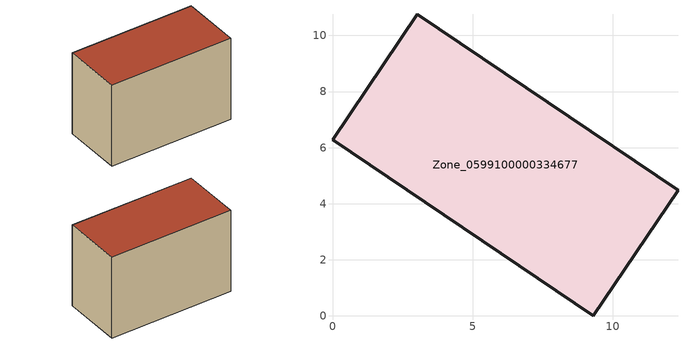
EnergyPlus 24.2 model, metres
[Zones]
Zone_0599100000334677
 floor ground (C_G): 0,6.29 3.02,10.76 12.32,4.47 9.3,0 z1.46
 wall outside (C_F): 3.02,10.76 0,6.29 9.3,0 12.32,4.47 3.02,10.76 z1.46:9.07
 roof outside (C_R): 9.3,0 12.32,4.47 3.02,10.76 0,6.29 z9.07
[BUILDING]
Pand.0599100000334677: North Axis=0; Terrain=City; Loads Convergence Tolerance Value=0.04; Temperature Convergence Tolerance Value=0.4; Solar Distribution=FullExterior; Maximum Number of Warmup Days=25; Minimum Number of Warmup Days=1
[Site:Location]
Rotterdam.The.Hague.AP_ZH_NLD Design_Conditions: Latitude=51.96; Longitude=4.45; Time Zone=1; Elevation=-4.5
[SITE:GROUNDTEMPERATURE:BUILDINGSURFACE]
18, 18, 18, 18, 18, 18, 18, 18, 18, 18, 18, 18
[MATERIAL] Thermal Absorptance=0.9; Solar Absorptance=0.7; Visible Absorptance=0.7
Name | Roughness | Thickness | Conductivity | Density | Specific Heat
G.TI.1975-1991 | MediumSmooth | 0.15 | 0.288461 | 540 | 1210
F.TI.1975-1991 | Rough | 0.3 | 0.230769 | 1920 | 840
R.TI.1975-1991 | MediumRough | 0.2 | 0.153846 | 1500 | 1000
[CONSTRUCTION]
C_G: G.TI.1975-1991
C_F: F.TI.1975-1991
C_R: R.TI.1975-1991
[ZONE]
Zone_0599100000334677: Type=1; Multiplier=1; Ceiling Height=Autocalculate; Volume=Autocalculate; Floor Area=autocalculate; Part of Total Floor Area=Yes
[ZONEINFILTRATION:DESIGNFLOWRATE]
Infil_Zone_0599100000334677: Zone or ZoneList or Space or SpaceList=Zone_0599100000334677; Schedule=AlwaysOn; Design Flow Rate Calculation Method=Flow/Area; Flow Rate per Floor Area=0.003; Constant Term Coefficient=1; Temperature Term Coefficient=0; Velocity Term Coefficient=0; Velocity Squared Term Coefficient=0
[HVACTEMPLATE:ZONE:IDEALLOADSAIRSYSTEM]
Zone_0599100000334677: Maximum Heating Supply Air Temperature=50; Minimum Cooling Supply Air Temperature=13; Maximum Heating Supply Air Humidity Ratio=0.0156; Minimum Cooling Supply Air Humidity Ratio=0.0077; Heating Limit=NoLimit; Cooling Limit=NoLimit; Dehumidification Control Type=ConstantSensibleHeatRatio; Cooling Sensible Heat Ratio=0.7; Dehumidification Setpoint=60; Humidification Control Type=None; Humidification Setpoint=30; Outdoor Air Method=None; Outdoor Air Flow Rate per Person=0.00944; Outdoor Air Flow Rate per Zone Floor Area=0; Outdoor Air Flow Rate per Zone=0; Demand Controlled Ventilation Type=None; Outdoor Air Economizer Type=NoEconomizer; Heat Recovery Type=None; Sensible Heat Recovery Effectiveness=0.7; Latent Heat Recovery Effectiveness=0.65
[ZONECONTROL:THERMOSTAT]
ThermostatControl_Zone_0599100000334677: Zone or ZoneList=Zone_0599100000334677; Control Type Schedule=DualSetpointControlType; Control 1=Thermostat_Zone_0599100000334677; Temperature Difference Between Cutout And Setpoint=0
[THERMOSTATSETPOINT:DUALSETPOINT]
Thermostat_Zone_0599100000334677: Heating Setpoint Temperature Schedule=HeatingSetpoint_Zone_0599100000334677; Cooling Setpoint Temperature Schedule=CoolingSetpoint_Zone_0599100000334677
[SCHEDULE:COMPACT]
HeatingSetpoint_Zone_0599100000334677: Through: 12/31, For: AllDays, Until: 24:00, 21
CoolingSetpoint_Zone_0599100000334677: Through: 12/31, For: AllDays, Until: 24:00, 24
DualSetpointControlType: Through: 12/31, For: AllDays, Until: 24:00, 4
AlwaysOn: Through: 12/31, For: AllDays, Until: 24:00, 1
